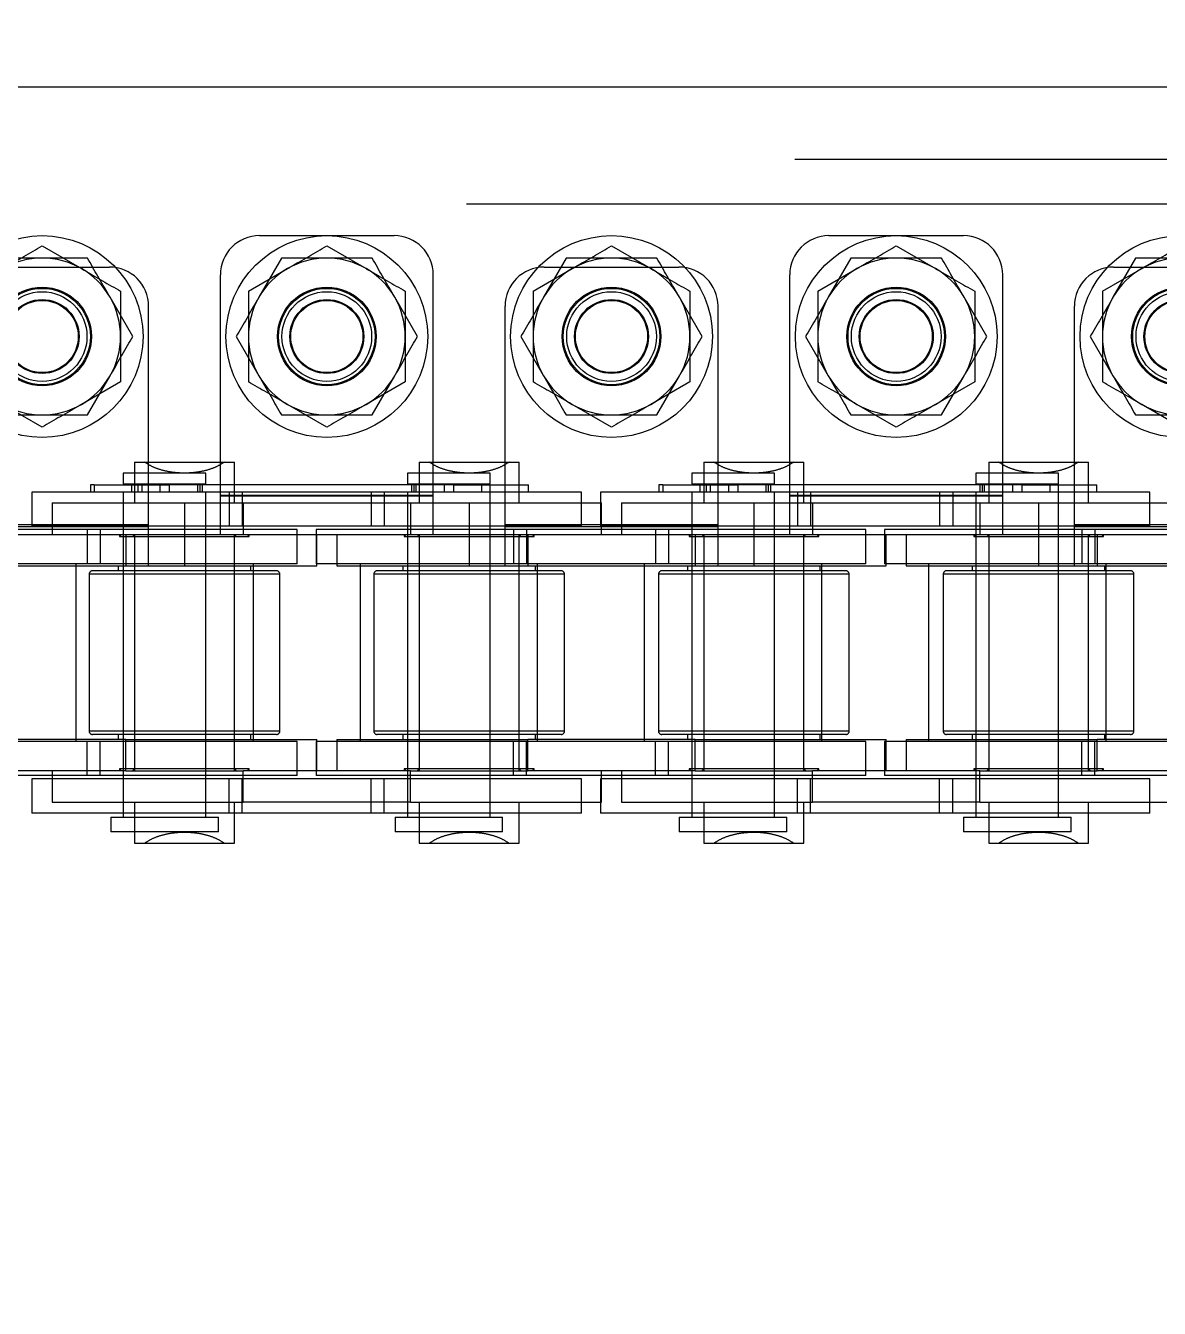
# Model space of a CAD drawing. Header units: metres. Extents: x 0 to 21025, y 0 to 14850.
# Drawn here: x 6188.7 to 6239.3, y 9272.1 to 9329.4 of the extents above; entities that cross this region are included whole.
import ezdxf

# ---------------------------------------------------------------- set-up
doc = ezdxf.new("R2010")
doc.units = ezdxf.units.M
doc.header["$LTSCALE"] = 25
doc.linetypes.add('HIDDEN2', pattern=[4.7625, 3.175, -1.5875])
for name, color, linetype in [('SL1', 8, 'Continuous'), ('SL4', 4, 'Continuous'), ('ST1', 7, 'HIDDEN2')]:
    doc.layers.add(name, color=color, linetype=linetype)

msp = doc.modelspace()

# ---------------------------------------------------------------- linework, layer by layer
at = {"layer": 'SL1'}
for radius, start, end in [(1215.5, 134.237972, 198.531491), (1170.7, 134.797453, 201.234448), (1164.35, 135.073034, 201.439244), (1158.35, 135.318064, 201.542777)]:
    msp.add_arc((7121.687, 8989.894), radius, start, end, dxfattribs=at)
at = {"layer": 'SL4'}
msp.add_line((5540.514, 9326.624), (6330.277, 9326.624), dxfattribs=at)
at = {"layer": 'ST1'}
for p, q in [((5540.514, 9326.624), (6330.277, 9326.624)), ((6540.514, 9323.386), (5540.514, 9323.386)), ((6287.752, 9321.384), (6180.032, 9321.384)), ((6189.442, 9319.525), (6191.192, 9318.515)), ((6199.142, 9319.984), (6205.142, 9319.984)), ((6202.142, 9319.525), (6203.892, 9318.515)), ((6214.842, 9319.525), (6216.592, 9318.515)), ((6224.542, 9319.984), (6230.542, 9319.984)), ((6227.542, 9319.525), (6229.292, 9318.515)), ((6200.121, 9318.984), (6199.111, 9317.234)), ((6212.821, 9318.984), (6211.811, 9317.234)), ((6225.521, 9318.984), (6224.511, 9317.234)), ((6238.221, 9318.984), (6237.211, 9317.234)), ((6186.442, 9318.584), (6192.442, 9318.584)), ((6198.642, 9317.504), (6200.392, 9318.515)), ((6211.342, 9317.504), (6213.092, 9318.515)), ((6211.842, 9318.584), (6217.842, 9318.584)), ((6224.042, 9317.504), (6225.792, 9318.515)), ((6236.742, 9317.504), (6238.492, 9318.515)), ((6237.242, 9318.584), (6243.242, 9318.584)), ((6197.392, 9308.409), (6197.392, 9318.234)), ((6206.892, 9308.409), (6206.892, 9318.234)), ((6222.792, 9308.409), (6222.792, 9318.234)), ((6232.292, 9308.409), (6232.292, 9318.234)), ((6193.483, 9315.484), (6192.473, 9317.234)), ((6206.183, 9315.484), (6205.173, 9317.234)), ((6218.883, 9315.484), (6217.873, 9317.234)), ((6231.583, 9315.484), (6230.573, 9317.234)), ((6194.192, 9307.009), (6194.192, 9316.834)), ((6210.092, 9307.009), (6210.092, 9316.834)), ((6219.592, 9307.009), (6219.592, 9316.834)), ((6235.492, 9307.009), (6235.492, 9316.834)), ((6198.1, 9315.484), (6199.111, 9313.734)), ((6210.8, 9315.484), (6211.811, 9313.734)), ((6223.5, 9315.484), (6224.511, 9313.734)), ((6236.2, 9315.484), (6237.211, 9313.734)), ((6191.462, 9311.984), (6192.473, 9313.734)), ((6204.162, 9311.984), (6205.173, 9313.734)), ((6216.862, 9311.984), (6217.873, 9313.734)), ((6229.562, 9311.984), (6230.573, 9313.734)), ((6192.942, 9313.463), (6191.192, 9312.452)), ((6205.642, 9313.463), (6203.892, 9312.452)), ((6218.342, 9313.463), (6216.592, 9312.452)), ((6231.042, 9313.463), (6229.292, 9312.452)), ((6189.442, 9311.442), (6187.692, 9312.452)), ((6202.142, 9311.442), (6200.392, 9312.452)), ((6214.842, 9311.442), (6213.092, 9312.452)), ((6227.542, 9311.442), (6225.792, 9312.452)), ((6240.242, 9311.442), (6238.492, 9312.452)), ((6193.567, 9309.884), (6194.012, 9309.884)), ((6193.567, 9309.884), (6193.567, 9308.059)), ((6194.012, 9309.884), (6197.572, 9309.884)), ((6197.572, 9309.884), (6198.017, 9309.884)), ((6198.017, 9308.059), (6198.017, 9309.884)), ((6206.267, 9309.884), (6206.712, 9309.884)), ((6206.267, 9309.884), (6206.267, 9308.059)), ((6206.712, 9309.884), (6210.272, 9309.884)), ((6210.272, 9309.884), (6210.717, 9309.884)), ((6210.717, 9308.059), (6210.717, 9309.884)), ((6218.967, 9309.884), (6219.412, 9309.884)), ((6218.967, 9309.884), (6218.967, 9308.059)), ((6219.412, 9309.884), (6222.972, 9309.884)), ((6222.972, 9309.884), (6223.417, 9309.884)), ((6223.417, 9308.059), (6223.417, 9309.884)), ((6231.667, 9309.884), (6232.112, 9309.884)), ((6231.667, 9309.884), (6231.667, 9308.059)), ((6232.112, 9309.884), (6235.672, 9309.884)), ((6235.672, 9309.884), (6236.117, 9309.884)), ((6236.117, 9308.059), (6236.117, 9309.884)), ((6193.064, 9309.384), (6193.061, 9309.384)), ((6193.061, 9309.384), (6193.061, 9308.91)), ((6196.751, 9309.384), (6193.064, 9309.384)), ((6196.751, 9308.91), (6196.751, 9309.384)), ((6205.743, 9309.384), (6205.74, 9309.384)), ((6205.74, 9309.384), (6205.74, 9308.91)), ((6209.43, 9309.384), (6205.743, 9309.384)), ((6209.43, 9308.91), (6209.43, 9309.384)), ((6218.421, 9309.384), (6218.418, 9309.384)), ((6218.418, 9309.384), (6218.418, 9308.91)), ((6222.108, 9309.384), (6218.421, 9309.384)), ((6222.108, 9308.91), (6222.108, 9309.384)), ((6231.099, 9309.384), (6231.096, 9309.384)), ((6231.096, 9309.384), (6231.096, 9308.91)), ((6234.786, 9309.384), (6231.099, 9309.384)), ((6234.786, 9308.91), (6234.786, 9309.384)), ((6191.595, 9308.873), (6191.595, 9308.541)), ((6191.767, 9308.873), (6191.595, 9308.873)), ((6191.767, 9308.873), (6191.767, 9308.541)), ((6191.767, 9308.873), (6195.114, 9308.873)), ((6193.061, 9308.91), (6196.751, 9308.91)), ((6193.43, 9308.91), (6193.43, 9308.541)), ((6193.715, 9308.873), (6193.715, 9308.541)), ((6193.887, 9308.873), (6193.887, 9308.541)), ((6194.699, 9308.873), (6194.699, 9308.541)), ((6195.114, 9308.873), (6195.114, 9308.541)), ((6207.792, 9308.873), (6195.114, 9308.873)), ((6196.382, 9308.541), (6196.382, 9308.91)), ((6196.471, 9308.873), (6196.471, 9308.541)), ((6196.574, 9308.873), (6196.574, 9308.541)), ((6205.74, 9308.91), (6209.43, 9308.91)), ((6205.917, 9308.873), (6205.917, 9308.541)), ((6206.02, 9308.873), (6206.02, 9308.541)), ((6206.109, 9308.91), (6206.109, 9308.541)), ((6207.377, 9308.873), (6207.377, 9308.541)), ((6207.792, 9308.873), (6207.792, 9308.541)), ((6207.792, 9308.873), (6211.137, 9308.873)), ((6209.061, 9308.541), (6209.061, 9308.91)), ((6209.43, 9307.021), (6209.43, 9308.873)), ((6211.137, 9308.541), (6211.137, 9308.873)), ((6216.951, 9308.873), (6216.951, 9308.541)), ((6217.124, 9308.873), (6216.951, 9308.873)), ((6217.124, 9308.873), (6217.124, 9308.541)), ((6217.124, 9308.873), (6220.47, 9308.873)), ((6218.418, 9308.91), (6222.108, 9308.91)), ((6218.787, 9308.91), (6218.787, 9308.541)), ((6219.071, 9308.873), (6219.071, 9308.541)), ((6219.244, 9308.873), (6219.244, 9308.541)), ((6220.055, 9308.873), (6220.055, 9308.541)), ((6220.47, 9308.873), (6220.47, 9308.541)), ((6233.149, 9308.873), (6220.47, 9308.873)), ((6221.739, 9308.541), (6221.739, 9308.91)), ((6221.827, 9308.873), (6221.827, 9308.541)), ((6221.931, 9308.873), (6221.931, 9308.541)), ((6231.096, 9308.91), (6234.786, 9308.91)), ((6231.273, 9308.873), (6231.273, 9308.541)), ((6231.377, 9308.873), (6231.377, 9308.541)), ((6231.465, 9308.91), (6231.465, 9308.541)), ((6232.733, 9308.873), (6232.733, 9308.541)), ((6233.149, 9308.873), (6233.149, 9308.541)), ((6233.149, 9308.873), (6236.493, 9308.873)), ((6234.417, 9308.541), (6234.417, 9308.91)), ((6234.786, 9307.021), (6234.786, 9308.873)), ((6236.493, 9308.541), (6236.493, 9308.873)), ((6198.368, 9308.541), (6188.986, 9308.541)), ((6188.986, 9308.541), (6188.986, 9307.021)), ((6189.887, 9308.059), (6195.792, 9308.059)), ((6189.887, 9308.059), (6189.887, 9306.659)), ((6193.061, 9308.541), (6193.061, 9307.021)), ((6193.061, 9308.541), (6193.061, 9294.042)), ((6195.792, 9308.059), (6195.792, 9306.659)), ((6195.792, 9308.059), (6197.392, 9308.059)), ((6196.751, 9307.021), (6196.751, 9308.541)), ((6196.751, 9294.042), (6196.751, 9308.541)), ((6197.392, 9308.409), (6206.892, 9308.409)), ((6197.392, 9306.659), (6197.392, 9308.409)), ((6197.392, 9308.371), (6206.892, 9308.371)), ((6197.392, 9308.059), (6206.892, 9308.059)), ((6197.784, 9308.541), (6197.784, 9307.021)), ((6198.368, 9308.541), (6198.368, 9307.021)), ((6204.707, 9308.541), (6198.368, 9308.541)), ((6198.413, 9308.059), (6198.413, 9306.659)), ((6204.123, 9308.541), (6204.123, 9307.021)), ((6204.707, 9308.541), (6204.707, 9307.021)), ((6213.505, 9308.541), (6204.707, 9308.541)), ((6205.74, 9308.541), (6205.74, 9307.021)), ((6205.74, 9308.541), (6205.74, 9294.042)), ((6205.87, 9308.059), (6205.87, 9306.659)), ((6206.892, 9306.659), (6206.892, 9308.409)), ((6206.892, 9308.059), (6208.492, 9308.059)), ((6208.492, 9308.059), (6208.492, 9306.659)), ((6208.492, 9308.059), (6214.397, 9308.059)), ((6209.43, 9294.042), (6209.43, 9308.541)), ((6213.505, 9307.021), (6213.505, 9308.541)), ((6223.725, 9308.541), (6214.343, 9308.541)), ((6214.343, 9308.541), (6214.343, 9307.021)), ((6214.397, 9306.659), (6214.397, 9308.059)), ((6215.287, 9308.059), (6221.192, 9308.059)), ((6215.287, 9308.059), (6215.287, 9306.659)), ((6218.418, 9308.541), (6218.418, 9307.021)), ((6218.418, 9308.541), (6218.418, 9294.042)), ((6221.192, 9308.059), (6221.192, 9306.659)), ((6221.192, 9308.059), (6222.792, 9308.059)), ((6222.108, 9307.021), (6222.108, 9308.541)), ((6222.108, 9294.042), (6222.108, 9308.541)), ((6222.792, 9308.409), (6232.292, 9308.409)), ((6222.792, 9306.659), (6222.792, 9308.409)), ((6222.792, 9308.371), (6232.292, 9308.371)), ((6222.792, 9308.059), (6232.292, 9308.059)), ((6223.14, 9308.541), (6223.14, 9307.021)), ((6223.725, 9308.541), (6223.725, 9307.021)), ((6230.064, 9308.541), (6223.725, 9308.541)), ((6223.813, 9308.059), (6223.813, 9306.659)), ((6229.479, 9308.541), (6229.479, 9307.021)), ((6230.064, 9308.541), (6230.064, 9307.021)), ((6238.861, 9308.541), (6230.064, 9308.541)), ((6231.096, 9308.541), (6231.096, 9307.021)), ((6231.096, 9308.541), (6231.096, 9294.042)), ((6231.27, 9308.059), (6231.27, 9306.659)), ((6232.292, 9306.659), (6232.292, 9308.409)), ((6232.292, 9308.059), (6233.892, 9308.059)), ((6233.892, 9308.059), (6233.892, 9306.659)), ((6233.892, 9308.059), (6239.797, 9308.059)), ((6234.786, 9294.042), (6234.786, 9308.541)), ((6238.861, 9307.021), (6238.861, 9308.541)), ((6184.692, 9307.096), (6194.192, 9307.096)), ((6184.692, 9307.009), (6194.192, 9307.009)), ((6192.029, 9306.869), (6185.69, 9306.869)), ((6198.368, 9307.021), (6188.986, 9307.021)), ((6191.445, 9306.869), (6191.445, 9305.349)), ((6192.029, 9306.869), (6192.029, 9305.349)), ((6200.826, 9306.869), (6192.029, 9306.869)), ((6193.061, 9306.869), (6193.061, 9305.349)), ((6194.192, 9305.259), (6194.192, 9307.009)), ((6196.751, 9305.349), (6196.751, 9306.869)), ((6204.707, 9307.021), (6198.368, 9307.021)), ((6200.826, 9305.349), (6200.826, 9306.869)), ((6211.046, 9306.869), (6201.665, 9306.869)), ((6201.665, 9306.869), (6201.665, 9305.349)), ((6213.505, 9307.021), (6204.707, 9307.021)), ((6205.74, 9306.869), (6205.74, 9305.349)), ((6209.43, 9305.349), (6209.43, 9306.869)), ((6210.092, 9307.096), (6219.592, 9307.096)), ((6210.092, 9305.259), (6210.092, 9307.009)), ((6210.092, 9307.009), (6219.592, 9307.009)), ((6210.462, 9306.869), (6210.462, 9305.349)), ((6211.046, 9306.869), (6211.046, 9305.349)), ((6217.385, 9306.869), (6211.046, 9306.869)), ((6223.725, 9307.021), (6214.343, 9307.021)), ((6216.801, 9306.869), (6216.801, 9305.349)), ((6217.385, 9306.869), (6217.385, 9305.349)), ((6226.183, 9306.869), (6217.385, 9306.869)), ((6218.418, 9306.869), (6218.418, 9305.349)), ((6219.592, 9305.259), (6219.592, 9307.009)), ((6222.108, 9305.349), (6222.108, 9306.869)), ((6230.064, 9307.021), (6223.725, 9307.021)), ((6226.183, 9305.349), (6226.183, 9306.869)), ((6236.403, 9306.869), (6227.021, 9306.869)), ((6227.021, 9306.869), (6227.021, 9305.349)), ((6238.861, 9307.021), (6230.064, 9307.021)), ((6231.096, 9306.869), (6231.096, 9305.349)), ((6234.786, 9305.349), (6234.786, 9306.869)), ((6235.492, 9307.096), (6244.992, 9307.096)), ((6235.492, 9307.009), (6244.992, 9307.009)), ((6235.492, 9305.259), (6235.492, 9307.009)), ((6235.819, 9306.869), (6235.819, 9305.349)), ((6236.403, 9306.869), (6236.403, 9305.349)), ((6242.742, 9306.869), (6236.403, 9306.869)), ((6184.692, 9306.659), (6194.192, 9306.659)), ((6192.899, 9306.659), (6192.899, 9306.57)), ((6192.988, 9306.659), (6192.899, 9306.57)), ((6192.899, 9306.57), (6198.684, 9306.57)), ((6193.17, 9306.659), (6193.17, 9305.259)), ((6193.478, 9306.659), (6193.567, 9306.57)), ((6193.567, 9306.659), (6193.567, 9296.109)), ((6193.567, 9306.57), (6193.567, 9296.198)), ((6194.192, 9306.659), (6195.792, 9306.659)), ((6195.792, 9306.659), (6197.392, 9306.659)), ((6195.792, 9306.659), (6195.792, 9305.259)), ((6197.392, 9306.659), (6206.892, 9306.659)), ((6198.017, 9296.109), (6198.017, 9306.659)), ((6198.017, 9306.57), (6198.106, 9306.659)), ((6198.017, 9296.198), (6198.017, 9306.57)), ((6198.684, 9306.57), (6198.595, 9306.659)), ((6198.684, 9306.57), (6198.684, 9306.659)), ((6201.697, 9305.259), (6201.697, 9306.659)), ((6202.587, 9306.659), (6202.587, 9305.259)), ((6205.688, 9306.659), (6205.599, 9306.57)), ((6205.599, 9306.659), (6205.599, 9306.57)), ((6205.599, 9306.57), (6211.384, 9306.57)), ((6206.178, 9306.659), (6206.267, 9306.57)), ((6206.267, 9306.659), (6206.267, 9296.109)), ((6206.267, 9306.57), (6206.267, 9296.198)), ((6206.892, 9306.659), (6208.492, 9306.659)), ((6208.492, 9306.659), (6208.492, 9305.259)), ((6208.492, 9306.659), (6210.092, 9306.659)), ((6210.092, 9306.659), (6219.592, 9306.659)), ((6210.717, 9296.109), (6210.717, 9306.659)), ((6210.717, 9306.57), (6210.806, 9306.659)), ((6210.717, 9296.198), (6210.717, 9306.57)), ((6211.113, 9306.659), (6211.113, 9305.259)), ((6211.384, 9306.57), (6211.295, 9306.659)), ((6211.384, 9306.57), (6211.384, 9306.659)), ((6218.299, 9306.659), (6218.299, 9306.57)), ((6218.388, 9306.659), (6218.299, 9306.57)), ((6218.299, 9306.57), (6224.084, 9306.57)), ((6218.57, 9306.659), (6218.57, 9305.259)), ((6218.878, 9306.659), (6218.967, 9306.57)), ((6218.967, 9306.659), (6218.967, 9296.109)), ((6218.967, 9306.57), (6218.967, 9296.198)), ((6219.592, 9306.659), (6221.192, 9306.659)), ((6221.192, 9306.659), (6222.792, 9306.659)), ((6221.192, 9306.659), (6221.192, 9305.259)), ((6222.792, 9306.659), (6232.292, 9306.659)), ((6223.417, 9296.109), (6223.417, 9306.659)), ((6223.417, 9306.57), (6223.506, 9306.659)), ((6223.417, 9296.198), (6223.417, 9306.57)), ((6224.084, 9306.57), (6223.995, 9306.659)), ((6224.084, 9306.57), (6224.084, 9306.659)), ((6227.097, 9305.259), (6227.097, 9306.659)), ((6227.987, 9306.659), (6227.987, 9305.259)), ((6230.999, 9306.659), (6230.999, 9306.57)), ((6231.088, 9306.659), (6230.999, 9306.57)), ((6230.999, 9306.57), (6236.784, 9306.57)), ((6231.578, 9306.659), (6231.667, 9306.57)), ((6231.667, 9306.659), (6231.667, 9296.109)), ((6231.667, 9306.57), (6231.667, 9296.198)), ((6232.292, 9306.659), (6233.892, 9306.659)), ((6233.892, 9306.659), (6233.892, 9305.259)), ((6233.892, 9306.659), (6235.492, 9306.659)), ((6235.492, 9306.659), (6244.992, 9306.659)), ((6236.117, 9296.109), (6236.117, 9306.659)), ((6236.117, 9306.57), (6236.206, 9306.659)), ((6236.117, 9296.198), (6236.117, 9306.57)), ((6236.513, 9306.659), (6236.513, 9305.259)), ((6236.784, 9306.57), (6236.695, 9306.659)), ((6236.784, 9306.57), (6236.784, 9306.659)), ((6184.692, 9305.259), (6194.192, 9305.259)), ((6192.029, 9305.349), (6185.69, 9305.349)), ((6190.946, 9305.349), (6190.946, 9297.419)), ((6200.826, 9305.349), (6192.029, 9305.349)), ((6192.837, 9305.259), (6192.837, 9305.034)), ((6193.061, 9305.349), (6193.061, 9297.419)), ((6194.192, 9305.259), (6195.792, 9305.259)), ((6195.792, 9305.259), (6201.697, 9305.259)), ((6196.751, 9297.419), (6196.751, 9305.349)), ((6198.746, 9305.034), (6198.746, 9305.259)), ((6198.866, 9297.419), (6198.866, 9305.349)), ((6211.046, 9305.349), (6201.665, 9305.349)), ((6202.587, 9305.259), (6208.492, 9305.259)), ((6203.625, 9305.349), (6203.625, 9297.419)), ((6205.537, 9305.259), (6205.537, 9305.034)), ((6205.74, 9305.349), (6205.74, 9297.419)), ((6208.492, 9305.259), (6210.092, 9305.259)), ((6209.43, 9297.419), (6209.43, 9305.349)), ((6210.092, 9305.259), (6219.592, 9305.259)), ((6217.385, 9305.349), (6211.046, 9305.349)), ((6211.446, 9305.034), (6211.446, 9305.259)), ((6211.545, 9297.419), (6211.545, 9305.349)), ((6216.303, 9305.349), (6216.303, 9297.419)), ((6226.183, 9305.349), (6217.385, 9305.349)), ((6218.237, 9305.259), (6218.237, 9305.034)), ((6218.418, 9305.349), (6218.418, 9297.419)), ((6219.592, 9305.259), (6221.192, 9305.259)), ((6221.192, 9305.259), (6227.097, 9305.259)), ((6222.108, 9297.419), (6222.108, 9305.349)), ((6224.146, 9305.034), (6224.146, 9305.259)), ((6224.223, 9297.419), (6224.223, 9305.349)), ((6236.403, 9305.349), (6227.021, 9305.349)), ((6227.987, 9305.259), (6233.892, 9305.259)), ((6228.981, 9305.349), (6228.981, 9297.419)), ((6230.937, 9305.259), (6230.937, 9305.034)), ((6231.096, 9305.349), (6231.096, 9297.419)), ((6233.892, 9305.259), (6235.492, 9305.259)), ((6234.786, 9297.419), (6234.786, 9305.349)), ((6235.492, 9305.259), (6244.992, 9305.259)), ((6242.742, 9305.349), (6236.403, 9305.349)), ((6236.846, 9305.034), (6236.846, 9305.259)), ((6236.901, 9297.419), (6236.901, 9305.349)), ((6191.537, 9304.879), (6191.537, 9297.888)), ((6200.047, 9304.879), (6191.584, 9304.879)), ((6199.892, 9305.034), (6191.692, 9305.034)), ((6200.047, 9297.888), (6200.047, 9304.879)), ((6204.237, 9304.879), (6204.237, 9297.888)), ((6212.747, 9304.879), (6204.284, 9304.879)), ((6212.592, 9305.034), (6204.392, 9305.034)), ((6212.747, 9297.888), (6212.747, 9304.879)), ((6216.937, 9304.879), (6216.937, 9297.888)), ((6225.447, 9304.879), (6216.984, 9304.879)), ((6225.292, 9305.034), (6217.092, 9305.034)), ((6225.447, 9297.888), (6225.447, 9304.879)), ((6229.637, 9304.879), (6229.637, 9297.888)), ((6238.147, 9304.879), (6229.684, 9304.879)), ((6237.992, 9305.034), (6229.792, 9305.034)), ((6238.147, 9297.888), (6238.147, 9304.879)), ((6200.047, 9297.888), (6191.584, 9297.888)), ((6199.892, 9297.733), (6191.692, 9297.733)), ((6192.837, 9297.733), (6192.837, 9297.509)), ((6198.746, 9297.509), (6198.746, 9297.733)), ((6212.747, 9297.888), (6204.284, 9297.888)), ((6212.592, 9297.733), (6204.392, 9297.733)), ((6205.537, 9297.733), (6205.537, 9297.509)), ((6211.446, 9297.509), (6211.446, 9297.733)), ((6225.447, 9297.888), (6216.984, 9297.888)), ((6225.292, 9297.733), (6217.092, 9297.733)), ((6218.237, 9297.733), (6218.237, 9297.509)), ((6224.146, 9297.509), (6224.146, 9297.733)), ((6238.147, 9297.888), (6229.684, 9297.888)), ((6237.992, 9297.733), (6229.792, 9297.733)), ((6230.937, 9297.733), (6230.937, 9297.509)), ((6236.846, 9297.509), (6236.846, 9297.733)), ((6192.029, 9297.419), (6185.69, 9297.419)), ((6193.17, 9297.509), (6185.713, 9297.509)), ((6191.445, 9295.899), (6191.445, 9297.419)), ((6192.029, 9295.899), (6192.029, 9297.419)), ((6200.826, 9297.419), (6192.029, 9297.419)), ((6193.061, 9297.419), (6193.061, 9295.899)), ((6193.17, 9296.109), (6193.17, 9297.509)), ((6193.17, 9296.109), (6193.17, 9297.509)), ((6193.17, 9297.509), (6201.697, 9297.509)), ((6196.751, 9295.899), (6196.751, 9297.419)), ((6200.826, 9295.899), (6200.826, 9297.419)), ((6211.046, 9297.419), (6201.665, 9297.419)), ((6201.665, 9297.419), (6201.665, 9295.899)), ((6201.697, 9296.109), (6201.697, 9297.509)), ((6202.587, 9297.509), (6211.113, 9297.509)), ((6202.587, 9297.509), (6202.587, 9296.109)), ((6205.74, 9297.419), (6205.74, 9295.899)), ((6209.43, 9295.899), (6209.43, 9297.419)), ((6210.462, 9295.899), (6210.462, 9297.419)), ((6211.046, 9295.899), (6211.046, 9297.419)), ((6217.385, 9297.419), (6211.046, 9297.419)), ((6211.113, 9296.109), (6211.113, 9297.509)), ((6211.113, 9296.109), (6211.113, 9297.509)), ((6218.57, 9297.509), (6211.113, 9297.509)), ((6216.801, 9295.899), (6216.801, 9297.419)), ((6217.385, 9295.899), (6217.385, 9297.419)), ((6226.183, 9297.419), (6217.385, 9297.419)), ((6218.418, 9297.419), (6218.418, 9295.899)), ((6218.57, 9296.109), (6218.57, 9297.509)), ((6218.57, 9296.109), (6218.57, 9297.509)), ((6218.57, 9297.509), (6227.097, 9297.509)), ((6222.108, 9295.899), (6222.108, 9297.419)), ((6226.183, 9295.899), (6226.183, 9297.419)), ((6236.403, 9297.419), (6227.021, 9297.419)), ((6227.021, 9297.419), (6227.021, 9295.899)), ((6227.097, 9296.109), (6227.097, 9297.509)), ((6227.987, 9297.509), (6236.513, 9297.509)), ((6227.987, 9297.509), (6227.987, 9296.109)), ((6231.096, 9297.419), (6231.096, 9295.899)), ((6234.786, 9295.899), (6234.786, 9297.419)), ((6235.819, 9295.899), (6235.819, 9297.419)), ((6236.403, 9295.899), (6236.403, 9297.419)), ((6242.742, 9297.419), (6236.403, 9297.419)), ((6236.513, 9296.109), (6236.513, 9297.509)), ((6236.513, 9296.109), (6236.513, 9297.509)), ((6243.97, 9297.509), (6236.513, 9297.509)), ((6193.17, 9296.109), (6185.713, 9296.109)), ((6189.887, 9296.109), (6189.887, 9294.709)), ((6198.684, 9296.198), (6192.899, 9296.198)), ((6192.899, 9296.198), (6192.899, 9296.109)), ((6192.899, 9296.198), (6192.988, 9296.109)), ((6193.17, 9296.109), (6198.413, 9296.109)), ((6193.17, 9296.109), (6198.413, 9296.109)), ((6193.567, 9296.198), (6193.478, 9296.109)), ((6198.106, 9296.109), (6198.017, 9296.198)), ((6198.413, 9294.709), (6198.413, 9296.109)), ((6198.413, 9294.709), (6198.413, 9296.109)), ((6205.87, 9296.109), (6198.413, 9296.109)), ((6198.595, 9296.109), (6198.684, 9296.198)), ((6198.684, 9296.109), (6198.684, 9296.198)), ((6211.384, 9296.198), (6205.599, 9296.198)), ((6205.599, 9296.198), (6205.688, 9296.109)), ((6205.599, 9296.198), (6205.599, 9296.109)), ((6205.87, 9294.709), (6205.87, 9296.109)), ((6205.87, 9294.709), (6205.87, 9296.109)), ((6205.87, 9296.109), (6211.113, 9296.109)), ((6206.267, 9296.198), (6206.178, 9296.109)), ((6210.806, 9296.109), (6210.717, 9296.198)), ((6218.57, 9296.109), (6211.113, 9296.109)), ((6211.295, 9296.109), (6211.384, 9296.198)), ((6211.384, 9296.109), (6211.384, 9296.198)), ((6214.397, 9294.709), (6214.397, 9296.109)), ((6215.287, 9296.109), (6215.287, 9294.709)), ((6224.084, 9296.198), (6218.299, 9296.198)), ((6218.299, 9296.198), (6218.299, 9296.109)), ((6218.299, 9296.198), (6218.388, 9296.109)), ((6218.57, 9296.109), (6223.813, 9296.109)), ((6218.57, 9296.109), (6223.813, 9296.109)), ((6218.967, 9296.198), (6218.878, 9296.109)), ((6223.506, 9296.109), (6223.417, 9296.198)), ((6223.813, 9294.709), (6223.813, 9296.109)), ((6223.813, 9294.709), (6223.813, 9296.109)), ((6231.27, 9296.109), (6223.813, 9296.109)), ((6223.995, 9296.109), (6224.084, 9296.198)), ((6224.084, 9296.109), (6224.084, 9296.198)), ((6236.784, 9296.198), (6230.999, 9296.198)), ((6230.999, 9296.198), (6230.999, 9296.109)), ((6230.999, 9296.198), (6231.088, 9296.109)), ((6231.27, 9294.709), (6231.27, 9296.109)), ((6231.27, 9294.709), (6231.27, 9296.109)), ((6231.27, 9296.109), (6236.513, 9296.109)), ((6231.27, 9296.109), (6236.513, 9296.109)), ((6231.667, 9296.198), (6231.578, 9296.109)), ((6236.206, 9296.109), (6236.117, 9296.198)), ((6243.97, 9296.109), (6236.513, 9296.109)), ((6236.695, 9296.109), (6236.784, 9296.198)), ((6236.784, 9296.109), (6236.784, 9296.198)), ((6192.029, 9295.899), (6185.69, 9295.899)), ((6198.368, 9295.747), (6188.986, 9295.747)), ((6188.986, 9295.747), (6188.986, 9294.227)), ((6200.826, 9295.899), (6192.029, 9295.899)), ((6193.061, 9295.747), (6193.061, 9294.227)), ((6196.751, 9294.227), (6196.751, 9295.747)), ((6197.784, 9294.227), (6197.784, 9295.747)), ((6198.368, 9294.227), (6198.368, 9295.747)), ((6204.707, 9295.747), (6198.368, 9295.747)), ((6211.046, 9295.899), (6201.665, 9295.899)), ((6204.123, 9294.227), (6204.123, 9295.747)), ((6204.707, 9294.227), (6204.707, 9295.747)), ((6213.505, 9295.747), (6204.707, 9295.747)), ((6205.74, 9295.747), (6205.74, 9294.227)), ((6209.43, 9294.227), (6209.43, 9295.747)), ((6217.385, 9295.899), (6211.046, 9295.899)), ((6213.505, 9294.227), (6213.505, 9295.747)), ((6223.725, 9295.747), (6214.343, 9295.747)), ((6214.343, 9295.747), (6214.343, 9294.227)), ((6226.183, 9295.899), (6217.385, 9295.899)), ((6218.418, 9295.747), (6218.418, 9294.227)), ((6222.108, 9294.227), (6222.108, 9295.747)), ((6223.14, 9294.227), (6223.14, 9295.747)), ((6223.725, 9294.227), (6223.725, 9295.747)), ((6230.064, 9295.747), (6223.725, 9295.747)), ((6236.403, 9295.899), (6227.021, 9295.899)), ((6229.479, 9294.227), (6229.479, 9295.747)), ((6230.064, 9294.227), (6230.064, 9295.747)), ((6238.861, 9295.747), (6230.064, 9295.747)), ((6231.096, 9295.747), (6231.096, 9294.227)), ((6234.786, 9294.227), (6234.786, 9295.747)), ((6242.742, 9295.899), (6236.403, 9295.899)), ((6238.861, 9294.227), (6238.861, 9295.747)), ((6189.887, 9294.709), (6198.413, 9294.709)), ((6193.567, 9294.709), (6193.567, 9292.884)), ((6198.017, 9292.884), (6198.017, 9294.709)), ((6205.87, 9294.709), (6198.413, 9294.709)), ((6205.87, 9294.709), (6214.397, 9294.709)), ((6206.267, 9294.709), (6206.267, 9292.884)), ((6210.717, 9292.884), (6210.717, 9294.709)), ((6215.287, 9294.709), (6223.813, 9294.709)), ((6218.967, 9294.709), (6218.967, 9292.884)), ((6223.417, 9292.884), (6223.417, 9294.709)), ((6231.27, 9294.709), (6223.813, 9294.709)), ((6231.27, 9294.709), (6239.797, 9294.709)), ((6231.667, 9294.709), (6231.667, 9292.884)), ((6236.117, 9292.884), (6236.117, 9294.709)), ((6198.368, 9294.227), (6188.986, 9294.227)), ((6192.508, 9294.042), (6197.305, 9294.042)), ((6192.508, 9294.042), (6192.508, 9293.384)), ((6197.305, 9293.384), (6197.305, 9294.042)), ((6204.707, 9294.227), (6198.368, 9294.227)), ((6213.505, 9294.227), (6204.707, 9294.227)), ((6205.186, 9294.042), (6209.983, 9294.042)), ((6205.186, 9294.042), (6205.186, 9293.384)), ((6209.983, 9293.384), (6209.983, 9294.042)), ((6223.725, 9294.227), (6214.343, 9294.227)), ((6217.864, 9294.042), (6222.661, 9294.042)), ((6217.864, 9294.042), (6217.864, 9293.384)), ((6222.661, 9293.384), (6222.661, 9294.042)), ((6230.064, 9294.227), (6223.725, 9294.227)), ((6238.861, 9294.227), (6230.064, 9294.227)), ((6230.543, 9294.042), (6235.34, 9294.042)), ((6230.543, 9294.042), (6230.543, 9293.384)), ((6235.34, 9293.384), (6235.34, 9294.042)), ((6192.512, 9293.384), (6192.508, 9293.384)), ((6197.305, 9293.384), (6192.512, 9293.384)), ((6205.19, 9293.384), (6205.186, 9293.384)), ((6209.983, 9293.384), (6205.19, 9293.384)), ((6217.868, 9293.384), (6217.864, 9293.384)), ((6222.661, 9293.384), (6217.868, 9293.384)), ((6230.547, 9293.384), (6230.543, 9293.384)), ((6235.34, 9293.384), (6230.547, 9293.384)), ((6193.567, 9292.884), (6194.012, 9292.884)), ((6194.012, 9292.884), (6197.572, 9292.884)), ((6197.572, 9292.884), (6198.017, 9292.884)), ((6206.267, 9292.884), (6206.712, 9292.884)), ((6206.712, 9292.884), (6210.272, 9292.884)), ((6210.272, 9292.884), (6210.717, 9292.884)), ((6218.967, 9292.884), (6219.412, 9292.884)), ((6219.412, 9292.884), (6222.972, 9292.884)), ((6222.972, 9292.884), (6223.417, 9292.884)), ((6231.667, 9292.884), (6232.112, 9292.884)), ((6232.112, 9292.884), (6235.672, 9292.884)), ((6235.672, 9292.884), (6236.117, 9292.884))]:
    msp.add_line(p, q, dxfattribs=at)
for centre, radius in [((6189.442, 9315.484), 4.5), ((6202.142, 9315.484), 4.5), ((6214.842, 9315.484), 4.5), ((6227.542, 9315.484), 4.5), ((6240.242, 9315.484), 4.5), ((6189.442, 9315.484), 2.2), ((6189.442, 9315.484), 2.15), ((6189.442, 9315.484), 2), ((6202.142, 9315.484), 2.2), ((6202.142, 9315.484), 2.15), ((6202.142, 9315.484), 2), ((6214.842, 9315.484), 2.2), ((6214.842, 9315.484), 2.15), ((6214.842, 9315.484), 2), ((6227.542, 9315.484), 2.2), ((6227.542, 9315.484), 2.15), ((6227.542, 9315.484), 2), ((6240.242, 9315.484), 2.2), ((6240.242, 9315.484), 2.15), ((6240.242, 9315.484), 2), ((6189.442, 9315.484), 1.65), ((6189.442, 9315.484), 1.61), ((6202.142, 9315.484), 1.65), ((6202.142, 9315.484), 1.61), ((6214.842, 9315.484), 1.65), ((6214.842, 9315.484), 1.61), ((6227.542, 9315.484), 1.65), ((6227.542, 9315.484), 1.61), ((6240.242, 9315.484), 1.65), ((6240.242, 9315.484), 1.61)]:
    msp.add_circle(centre, radius, dxfattribs=at)
for centre, radius, start, end in [((6199.142, 9318.234), 1.75, 90, 180), ((6205.142, 9318.234), 1.75, 0, 90), ((6224.542, 9318.234), 1.75, 90, 180), ((6230.542, 9318.234), 1.75, 0, 90), ((6189.442, 9315.484), 3.5, 90, 150), ((6189.442, 9315.484), 3.5, 30, 90), ((6202.142, 9315.484), 3.5, 90, 150), ((6202.142, 9315.484), 3.5, 30, 90), ((6214.842, 9315.484), 3.5, 90, 150), ((6214.842, 9315.484), 3.5, 30, 90), ((6227.542, 9315.484), 3.5, 90, 150), ((6227.542, 9315.484), 3.5, 30, 90), ((6240.242, 9315.484), 3.5, 90, 150), ((6192.442, 9316.834), 1.75, 0, 90), ((6211.842, 9316.834), 1.75, 90, 180), ((6217.842, 9316.834), 1.75, 0, 90), ((6237.242, 9316.834), 1.75, 90, 180), ((6189.442, 9315.484), 3.5, 330, 30), ((6202.142, 9315.484), 3.5, 150, 210), ((6202.142, 9315.484), 3.5, 330, 30), ((6214.842, 9315.484), 3.5, 150, 210), ((6214.842, 9315.484), 3.5, 330, 30), ((6227.542, 9315.484), 3.5, 150, 210), ((6227.542, 9315.484), 3.5, 330, 30), ((6240.242, 9315.484), 3.5, 150, 210), ((6189.442, 9315.484), 3.5, 210, 270), ((6189.442, 9315.484), 3.5, 270, 330), ((6202.142, 9315.484), 3.5, 210, 270), ((6202.142, 9315.484), 3.5, 270, 330), ((6214.842, 9315.484), 3.5, 210, 270), ((6214.842, 9315.484), 3.5, 270, 330), ((6227.542, 9315.484), 3.5, 210, 270), ((6227.542, 9315.484), 3.5, 270, 330), ((6240.242, 9315.484), 3.5, 210, 270), ((6191.692, 9304.879), 0.155, 90, 180), ((6199.892, 9304.879), 0.155, 0, 90), ((6204.392, 9304.879), 0.155, 90, 180), ((6212.592, 9304.879), 0.155, 0, 90), ((6217.092, 9304.879), 0.155, 90, 180), ((6225.292, 9304.879), 0.155, 0, 90), ((6229.792, 9304.879), 0.155, 90, 180), ((6237.992, 9304.879), 0.155, 0, 90), ((6191.692, 9297.888), 0.155, 180, 270), ((6199.892, 9297.888), 0.155, 270, 0), ((6204.392, 9297.888), 0.155, 180, 270), ((6212.592, 9297.888), 0.155, 270, 0), ((6217.092, 9297.888), 0.155, 180, 270), ((6225.292, 9297.888), 0.155, 270, 0), ((6229.792, 9297.888), 0.155, 180, 270), ((6237.992, 9297.888), 0.155, 270, 0)]:
    msp.add_arc(centre, radius, start, end, dxfattribs=at)
for points, knots in [([(6187.692, 9318.515), (6187.733, 9318.539), (6188.324, 9318.88), (6188.903, 9319.214), (6189.442, 9319.525)], [0, 0, 0, 0, 0.070174, 1, 1, 1, 1]), ([(6200.392, 9318.515), (6200.433, 9318.539), (6201.024, 9318.88), (6201.603, 9319.214), (6202.142, 9319.525)], [0, 0, 0, 0, 0.070174, 1, 1, 1, 1]), ([(6213.092, 9318.515), (6213.133, 9318.539), (6213.724, 9318.88), (6214.303, 9319.214), (6214.842, 9319.525)], [0, 0, 0, 0, 0.070174, 1, 1, 1, 1]), ([(6225.792, 9318.515), (6225.833, 9318.539), (6226.424, 9318.88), (6227.003, 9319.214), (6227.542, 9319.525)], [0, 0, 0, 0, 0.070174, 1, 1, 1, 1]), ([(6238.492, 9318.515), (6238.533, 9318.539), (6239.124, 9318.88), (6239.703, 9319.214), (6240.242, 9319.525)], [0, 0, 0, 0, 0.070174, 1, 1, 1, 1]), ([(6189.442, 9318.984), (6189.29, 9318.984), (6188.606, 9318.984), (6187.94, 9318.984), (6187.421, 9318.984)], [0, 0, 0, 0, 0.221869, 1, 1, 1, 1]), ([(6191.462, 9318.984), (6191.332, 9318.984), (6190.674, 9318.984), (6189.99, 9318.984), (6189.442, 9318.984)], [0, 0, 0, 0, 0.198275, 1, 1, 1, 1]), ([(6192.473, 9317.234), (6192.449, 9317.275), (6192.108, 9317.866), (6191.773, 9318.445), (6191.462, 9318.984)], [0, 0, 0, 0, 0.070174, 1, 1, 1, 1]), ([(6202.142, 9318.984), (6201.99, 9318.984), (6201.306, 9318.984), (6200.64, 9318.984), (6200.121, 9318.984)], [0, 0, 0, 0, 0.221869, 1, 1, 1, 1]), ([(6204.162, 9318.984), (6204.032, 9318.984), (6203.374, 9318.984), (6202.69, 9318.984), (6202.142, 9318.984)], [0, 0, 0, 0, 0.198275, 1, 1, 1, 1]), ([(6205.173, 9317.234), (6205.149, 9317.275), (6204.808, 9317.866), (6204.473, 9318.445), (6204.162, 9318.984)], [0, 0, 0, 0, 0.070174, 1, 1, 1, 1]), ([(6214.842, 9318.984), (6214.69, 9318.984), (6214.006, 9318.984), (6213.34, 9318.984), (6212.821, 9318.984)], [0, 0, 0, 0, 0.221869, 1, 1, 1, 1]), ([(6216.862, 9318.984), (6216.732, 9318.984), (6216.074, 9318.984), (6215.39, 9318.984), (6214.842, 9318.984)], [0, 0, 0, 0, 0.198275, 1, 1, 1, 1]), ([(6217.873, 9317.234), (6217.849, 9317.275), (6217.508, 9317.866), (6217.173, 9318.445), (6216.862, 9318.984)], [0, 0, 0, 0, 0.070174, 1, 1, 1, 1]), ([(6227.542, 9318.984), (6227.39, 9318.984), (6226.706, 9318.984), (6226.04, 9318.984), (6225.521, 9318.984)], [0, 0, 0, 0, 0.221869, 1, 1, 1, 1]), ([(6229.562, 9318.984), (6229.432, 9318.984), (6228.774, 9318.984), (6228.09, 9318.984), (6227.542, 9318.984)], [0, 0, 0, 0, 0.198275, 1, 1, 1, 1]), ([(6230.573, 9317.234), (6230.549, 9317.275), (6230.208, 9317.866), (6229.873, 9318.445), (6229.562, 9318.984)], [0, 0, 0, 0, 0.070174, 1, 1, 1, 1]), ([(6240.242, 9318.984), (6240.09, 9318.984), (6239.406, 9318.984), (6238.74, 9318.984), (6238.221, 9318.984)], [0, 0, 0, 0, 0.221869, 1, 1, 1, 1]), ([(6191.192, 9318.515), (6191.233, 9318.491), (6191.824, 9318.15), (6192.403, 9317.815), (6192.942, 9317.504)], [0, 0, 0, 0, 0.070174, 1, 1, 1, 1]), ([(6203.892, 9318.515), (6203.933, 9318.491), (6204.524, 9318.15), (6205.103, 9317.815), (6205.642, 9317.504)], [0, 0, 0, 0, 0.070174, 1, 1, 1, 1]), ([(6216.592, 9318.515), (6216.633, 9318.491), (6217.224, 9318.15), (6217.803, 9317.815), (6218.342, 9317.504)], [0, 0, 0, 0, 0.070174, 1, 1, 1, 1]), ([(6229.292, 9318.515), (6229.333, 9318.491), (6229.924, 9318.15), (6230.503, 9317.815), (6231.042, 9317.504)], [0, 0, 0, 0, 0.070174, 1, 1, 1, 1]), ([(6192.942, 9317.504), (6192.942, 9317.335), (6192.942, 9316.676), (6192.942, 9315.992), (6192.942, 9315.484)], [0, 0, 0, 0, 0.257551, 1, 1, 1, 1]), ([(6199.111, 9317.234), (6199.087, 9317.192), (6198.745, 9316.601), (6198.411, 9316.022), (6198.1, 9315.484)], [0, 0, 0, 0, 0.070174, 1, 1, 1, 1]), ([(6198.642, 9317.504), (6198.642, 9317.335), (6198.642, 9316.676), (6198.642, 9315.992), (6198.642, 9315.484)], [0, 0, 0, 0, 0.257551, 1, 1, 1, 1]), ([(6205.642, 9317.504), (6205.642, 9317.335), (6205.642, 9316.676), (6205.642, 9315.992), (6205.642, 9315.484)], [0, 0, 0, 0, 0.257551, 1, 1, 1, 1]), ([(6211.811, 9317.234), (6211.787, 9317.192), (6211.445, 9316.601), (6211.111, 9316.022), (6210.8, 9315.484)], [0, 0, 0, 0, 0.070174, 1, 1, 1, 1]), ([(6211.342, 9317.504), (6211.342, 9317.335), (6211.342, 9316.676), (6211.342, 9315.992), (6211.342, 9315.484)], [0, 0, 0, 0, 0.257551, 1, 1, 1, 1]), ([(6218.342, 9317.504), (6218.342, 9317.335), (6218.342, 9316.676), (6218.342, 9315.992), (6218.342, 9315.484)], [0, 0, 0, 0, 0.257551, 1, 1, 1, 1]), ([(6224.511, 9317.234), (6224.487, 9317.192), (6224.145, 9316.601), (6223.811, 9316.022), (6223.5, 9315.484)], [0, 0, 0, 0, 0.070174, 1, 1, 1, 1]), ([(6224.042, 9317.504), (6224.042, 9317.335), (6224.042, 9316.676), (6224.042, 9315.992), (6224.042, 9315.484)], [0, 0, 0, 0, 0.257551, 1, 1, 1, 1]), ([(6231.042, 9317.504), (6231.042, 9317.335), (6231.042, 9316.676), (6231.042, 9315.992), (6231.042, 9315.484)], [0, 0, 0, 0, 0.257551, 1, 1, 1, 1]), ([(6237.211, 9317.234), (6237.187, 9317.192), (6236.845, 9316.601), (6236.511, 9316.022), (6236.2, 9315.484)], [0, 0, 0, 0, 0.070174, 1, 1, 1, 1]), ([(6236.742, 9317.504), (6236.742, 9317.335), (6236.742, 9316.676), (6236.742, 9315.992), (6236.742, 9315.484)], [0, 0, 0, 0, 0.257551, 1, 1, 1, 1]), ([(6192.473, 9313.734), (6192.497, 9313.775), (6192.838, 9314.366), (6193.172, 9314.945), (6193.483, 9315.484)], [0, 0, 0, 0, 0.070174, 1, 1, 1, 1]), ([(6192.942, 9315.484), (6192.942, 9315.3), (6192.942, 9314.616), (6192.942, 9313.95), (6192.942, 9313.463)], [0, 0, 0, 0, 0.268634, 1, 1, 1, 1]), ([(6198.642, 9315.484), (6198.642, 9315.3), (6198.642, 9314.616), (6198.642, 9313.95), (6198.642, 9313.463)], [0, 0, 0, 0, 0.268634, 1, 1, 1, 1]), ([(6205.173, 9313.734), (6205.197, 9313.775), (6205.538, 9314.366), (6205.872, 9314.945), (6206.183, 9315.484)], [0, 0, 0, 0, 0.070174, 1, 1, 1, 1]), ([(6205.642, 9315.484), (6205.642, 9315.3), (6205.642, 9314.616), (6205.642, 9313.95), (6205.642, 9313.463)], [0, 0, 0, 0, 0.268634, 1, 1, 1, 1]), ([(6211.342, 9315.484), (6211.342, 9315.3), (6211.342, 9314.616), (6211.342, 9313.95), (6211.342, 9313.463)], [0, 0, 0, 0, 0.268634, 1, 1, 1, 1]), ([(6217.873, 9313.734), (6217.897, 9313.775), (6218.238, 9314.366), (6218.572, 9314.945), (6218.883, 9315.484)], [0, 0, 0, 0, 0.070174, 1, 1, 1, 1]), ([(6218.342, 9315.484), (6218.342, 9315.3), (6218.342, 9314.616), (6218.342, 9313.95), (6218.342, 9313.463)], [0, 0, 0, 0, 0.268634, 1, 1, 1, 1]), ([(6224.042, 9315.484), (6224.042, 9315.3), (6224.042, 9314.616), (6224.042, 9313.95), (6224.042, 9313.463)], [0, 0, 0, 0, 0.268634, 1, 1, 1, 1]), ([(6230.573, 9313.734), (6230.597, 9313.775), (6230.938, 9314.366), (6231.272, 9314.945), (6231.583, 9315.484)], [0, 0, 0, 0, 0.070174, 1, 1, 1, 1]), ([(6231.042, 9315.484), (6231.042, 9315.3), (6231.042, 9314.616), (6231.042, 9313.95), (6231.042, 9313.463)], [0, 0, 0, 0, 0.268634, 1, 1, 1, 1]), ([(6236.742, 9315.484), (6236.742, 9315.3), (6236.742, 9314.616), (6236.742, 9313.95), (6236.742, 9313.463)], [0, 0, 0, 0, 0.268634, 1, 1, 1, 1]), ([(6199.111, 9313.734), (6199.135, 9313.692), (6199.476, 9313.101), (6199.81, 9312.522), (6200.121, 9311.984)], [0, 0, 0, 0, 0.070174, 1, 1, 1, 1]), ([(6211.811, 9313.734), (6211.835, 9313.692), (6212.176, 9313.101), (6212.51, 9312.522), (6212.821, 9311.984)], [0, 0, 0, 0, 0.070174, 1, 1, 1, 1]), ([(6224.511, 9313.734), (6224.535, 9313.692), (6224.876, 9313.101), (6225.21, 9312.522), (6225.521, 9311.984)], [0, 0, 0, 0, 0.070174, 1, 1, 1, 1]), ([(6237.211, 9313.734), (6237.235, 9313.692), (6237.576, 9313.101), (6237.91, 9312.522), (6238.221, 9311.984)], [0, 0, 0, 0, 0.070174, 1, 1, 1, 1]), ([(6200.392, 9312.452), (6200.35, 9312.476), (6199.759, 9312.818), (6199.18, 9313.152), (6198.642, 9313.463)], [0, 0, 0, 0, 0.070174, 1, 1, 1, 1]), ([(6213.092, 9312.452), (6213.05, 9312.476), (6212.459, 9312.818), (6211.88, 9313.152), (6211.342, 9313.463)], [0, 0, 0, 0, 0.070174, 1, 1, 1, 1]), ([(6225.792, 9312.452), (6225.75, 9312.476), (6225.159, 9312.818), (6224.58, 9313.152), (6224.042, 9313.463)], [0, 0, 0, 0, 0.070174, 1, 1, 1, 1]), ([(6238.492, 9312.452), (6238.45, 9312.476), (6237.859, 9312.818), (6237.28, 9313.152), (6236.742, 9313.463)], [0, 0, 0, 0, 0.070174, 1, 1, 1, 1]), ([(6191.192, 9312.452), (6191.15, 9312.429), (6190.559, 9312.087), (6189.98, 9311.753), (6189.442, 9311.442)], [0, 0, 0, 0, 0.070174, 1, 1, 1, 1]), ([(6203.892, 9312.452), (6203.85, 9312.429), (6203.259, 9312.087), (6202.68, 9311.753), (6202.142, 9311.442)], [0, 0, 0, 0, 0.070174, 1, 1, 1, 1]), ([(6216.592, 9312.452), (6216.55, 9312.429), (6215.959, 9312.087), (6215.38, 9311.753), (6214.842, 9311.442)], [0, 0, 0, 0, 0.070174, 1, 1, 1, 1]), ([(6229.292, 9312.452), (6229.25, 9312.429), (6228.659, 9312.087), (6228.08, 9311.753), (6227.542, 9311.442)], [0, 0, 0, 0, 0.070174, 1, 1, 1, 1]), ([(6187.421, 9311.984), (6187.94, 9311.984), (6188.606, 9311.984), (6189.29, 9311.984), (6189.442, 9311.984)], [0, 0, 0, 0, 0.778131, 1, 1, 1, 1]), ([(6189.442, 9311.984), (6189.99, 9311.984), (6190.674, 9311.984), (6191.332, 9311.984), (6191.462, 9311.984)], [0, 0, 0, 0, 0.801725, 1, 1, 1, 1]), ([(6200.121, 9311.984), (6200.64, 9311.984), (6201.306, 9311.984), (6201.99, 9311.984), (6202.142, 9311.984)], [0, 0, 0, 0, 0.778131, 1, 1, 1, 1]), ([(6202.142, 9311.984), (6202.69, 9311.984), (6203.374, 9311.984), (6204.032, 9311.984), (6204.162, 9311.984)], [0, 0, 0, 0, 0.801725, 1, 1, 1, 1]), ([(6212.821, 9311.984), (6213.34, 9311.984), (6214.006, 9311.984), (6214.69, 9311.984), (6214.842, 9311.984)], [0, 0, 0, 0, 0.778131, 1, 1, 1, 1]), ([(6214.842, 9311.984), (6215.39, 9311.984), (6216.074, 9311.984), (6216.732, 9311.984), (6216.862, 9311.984)], [0, 0, 0, 0, 0.801725, 1, 1, 1, 1]), ([(6225.521, 9311.984), (6226.04, 9311.984), (6226.706, 9311.984), (6227.39, 9311.984), (6227.542, 9311.984)], [0, 0, 0, 0, 0.778131, 1, 1, 1, 1]), ([(6227.542, 9311.984), (6228.09, 9311.984), (6228.774, 9311.984), (6229.432, 9311.984), (6229.562, 9311.984)], [0, 0, 0, 0, 0.801725, 1, 1, 1, 1]), ([(6238.221, 9311.984), (6238.74, 9311.984), (6239.406, 9311.984), (6240.09, 9311.984), (6240.242, 9311.984)], [0, 0, 0, 0, 0.778131, 1, 1, 1, 1]), ([(6197.572, 9309.884), (6197.46, 9309.812), (6197.241, 9309.67), (6196.801, 9309.513), (6196.312, 9309.413), (6195.792, 9309.379), (6195.271, 9309.413), (6194.782, 9309.513), (6194.342, 9309.67), (6194.123, 9309.812), (6194.012, 9309.884)], [0, 0, 0, 0, 0.130043, 0.255982, 0.379107, 0.5, 0.620893, 0.744018, 0.869957, 1, 1, 1, 1]), ([(6210.272, 9309.884), (6210.16, 9309.812), (6209.941, 9309.67), (6209.501, 9309.513), (6209.012, 9309.413), (6208.492, 9309.379), (6207.971, 9309.413), (6207.482, 9309.513), (6207.042, 9309.67), (6206.823, 9309.812), (6206.712, 9309.884)], [0, 0, 0, 0, 0.130043, 0.255982, 0.379107, 0.5, 0.620893, 0.744018, 0.869957, 1, 1, 1, 1]), ([(6222.972, 9309.884), (6222.86, 9309.812), (6222.641, 9309.67), (6222.201, 9309.513), (6221.712, 9309.413), (6221.192, 9309.379), (6220.671, 9309.413), (6220.182, 9309.513), (6219.742, 9309.67), (6219.523, 9309.812), (6219.412, 9309.884)], [0, 0, 0, 0, 0.130043, 0.255982, 0.379107, 0.5, 0.620893, 0.744018, 0.869957, 1, 1, 1, 1]), ([(6235.672, 9309.884), (6235.56, 9309.812), (6235.341, 9309.67), (6234.901, 9309.513), (6234.412, 9309.413), (6233.892, 9309.379), (6233.371, 9309.413), (6232.882, 9309.513), (6232.442, 9309.67), (6232.223, 9309.812), (6232.112, 9309.884)], [0, 0, 0, 0, 0.130043, 0.255982, 0.379107, 0.5, 0.620893, 0.744018, 0.869957, 1, 1, 1, 1]), ([(6194.012, 9292.884), (6194.123, 9292.956), (6194.342, 9293.097), (6194.782, 9293.254), (6195.271, 9293.355), (6195.792, 9293.388), (6196.312, 9293.355), (6196.801, 9293.254), (6197.241, 9293.097), (6197.46, 9292.956), (6197.572, 9292.884)], [0, 0, 0, 0, 0.130043, 0.255982, 0.379107, 0.5, 0.620893, 0.744018, 0.869957, 1, 1, 1, 1]), ([(6206.712, 9292.884), (6206.823, 9292.956), (6207.042, 9293.097), (6207.482, 9293.254), (6207.971, 9293.355), (6208.492, 9293.388), (6209.012, 9293.355), (6209.501, 9293.254), (6209.941, 9293.097), (6210.16, 9292.956), (6210.272, 9292.884)], [0, 0, 0, 0, 0.130043, 0.255982, 0.379107, 0.5, 0.620893, 0.744018, 0.869957, 1, 1, 1, 1]), ([(6219.412, 9292.884), (6219.523, 9292.956), (6219.742, 9293.097), (6220.182, 9293.254), (6220.671, 9293.355), (6221.192, 9293.388), (6221.712, 9293.355), (6222.201, 9293.254), (6222.641, 9293.097), (6222.86, 9292.956), (6222.972, 9292.884)], [0, 0, 0, 0, 0.130043, 0.255982, 0.379107, 0.5, 0.620893, 0.744018, 0.869957, 1, 1, 1, 1]), ([(6232.112, 9292.884), (6232.223, 9292.956), (6232.442, 9293.097), (6232.882, 9293.254), (6233.371, 9293.355), (6233.892, 9293.388), (6234.412, 9293.355), (6234.901, 9293.254), (6235.341, 9293.097), (6235.56, 9292.956), (6235.672, 9292.884)], [0, 0, 0, 0, 0.130043, 0.255982, 0.379107, 0.5, 0.620893, 0.744018, 0.869957, 1, 1, 1, 1])]:
    msp.add_open_spline(points, degree=3, knots=knots, dxfattribs=at)

doc.saveas('drawing.dxf')
